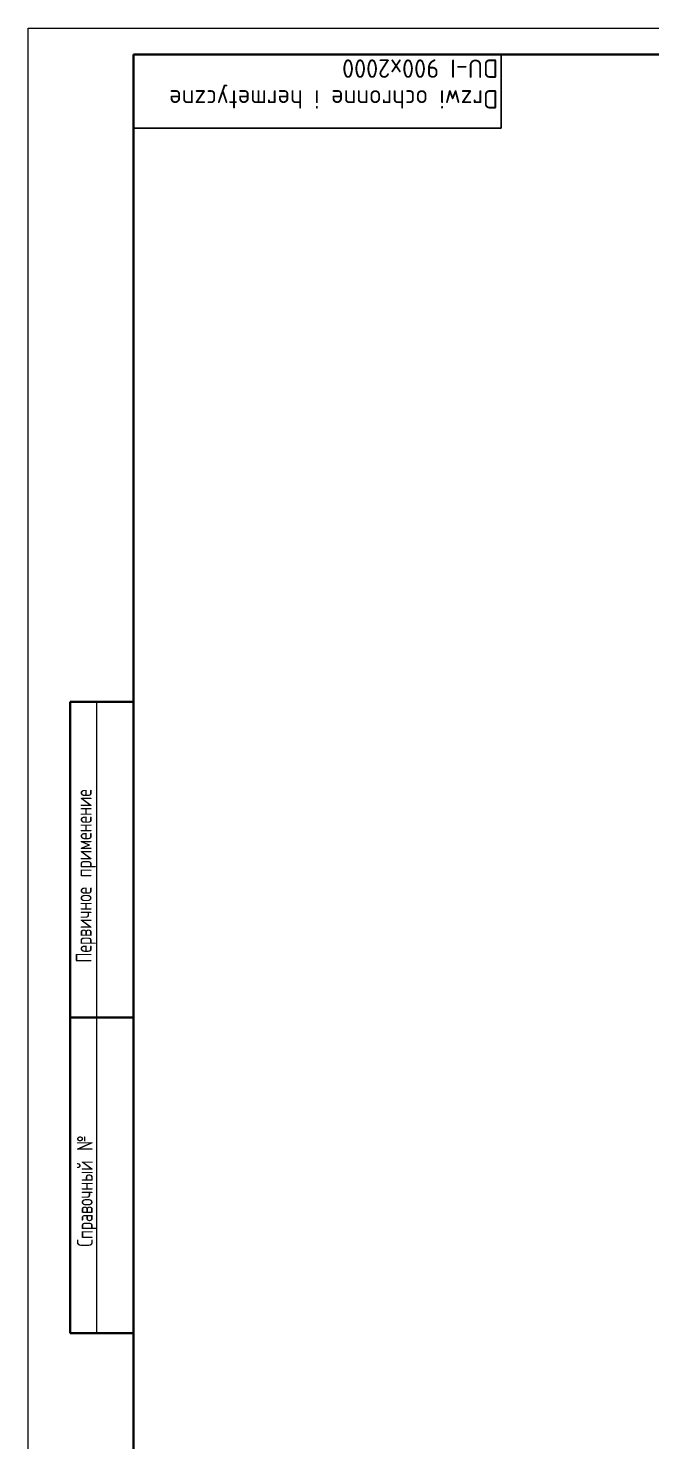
# Model space of a CAD drawing. Header units: millimetres. Extents: x 0 to 594, y 0 to 420.
# Drawn here: x 0 to 118.6, y 151.3 to 420 of the extents above; entities that cross this region are included whole.
import ezdxf

# ---------------------------------------------------------------- set-up
doc = ezdxf.new("R2010")
doc.units = ezdxf.units.MM
doc.layers.add('FORMAT', color=7, linetype='Continuous')
doc.layers.add('HIDDEN', color=30, linetype='Continuous')
doc.styles.add('SLDTEXTSTYLE0', font='TXT', dxfattribs={"width": 0.7, "bigfont": 'bigfont'})

msp = doc.modelspace()

# ---------------------------------------------------------------- linework, layer by layer
at = {"color": 7, "linetype": 'Continuous', "lineweight": 35}
for p, q in [((20, 415), (589, 415)), ((20, 415), (20, 5)), ((8, 172), (8, 292)), ((8, 292), (20, 292)), ((8, 232), (20, 232)), ((20, 172), (8, 172))]:
    msp.add_line(p, q, dxfattribs=at)
at = {"color": 7, "linetype": 'Continuous', "lineweight": 18}
msp.add_line((13, 292), (13, 172), dxfattribs=at)
at = {"layer": 'FORMAT'}
for p, q in [((90, 401), (90, 415)), ((20, 401), (90, 401))]:
    msp.add_line(p, q, dxfattribs=at)
at = {"layer": 'HIDDEN', "color": 1, "lineweight": 18}
for p, q in [((0, 0), (0, 420)), ((0, 420), (594, 420))]:
    msp.add_line(p, q, dxfattribs=at)

# ---------------------------------------------------------------- texts
at = {"color": 7, "linetype": 'Continuous', "lineweight": 0, "char_height": 3, "attachment_point": 1, "rotation": 90, "style": 'SLDTEXTSTYLE0'}
for s, insert in [('Первичное применение', (9.066, 242.389)), ('Справочный №', (9.271, 188.4))]:
    msp.add_mtext(s, dxfattribs=dict(at, insert=insert))
at = {"layer": 'FORMAT', "insert": (89.4, 404.744), "char_height": 3.5, "width": 73.31022, "attachment_point": 1, "rotation": 180, "style": 'SLDTEXTSTYLE0'}
msp.add_mtext('{\\fGOST Common|b0|i0|c204|p34;\\W1;Drzwi ochronne i hermetyczne DU-I 900x2000}', dxfattribs=at)

doc.saveas('drawing.dxf')
